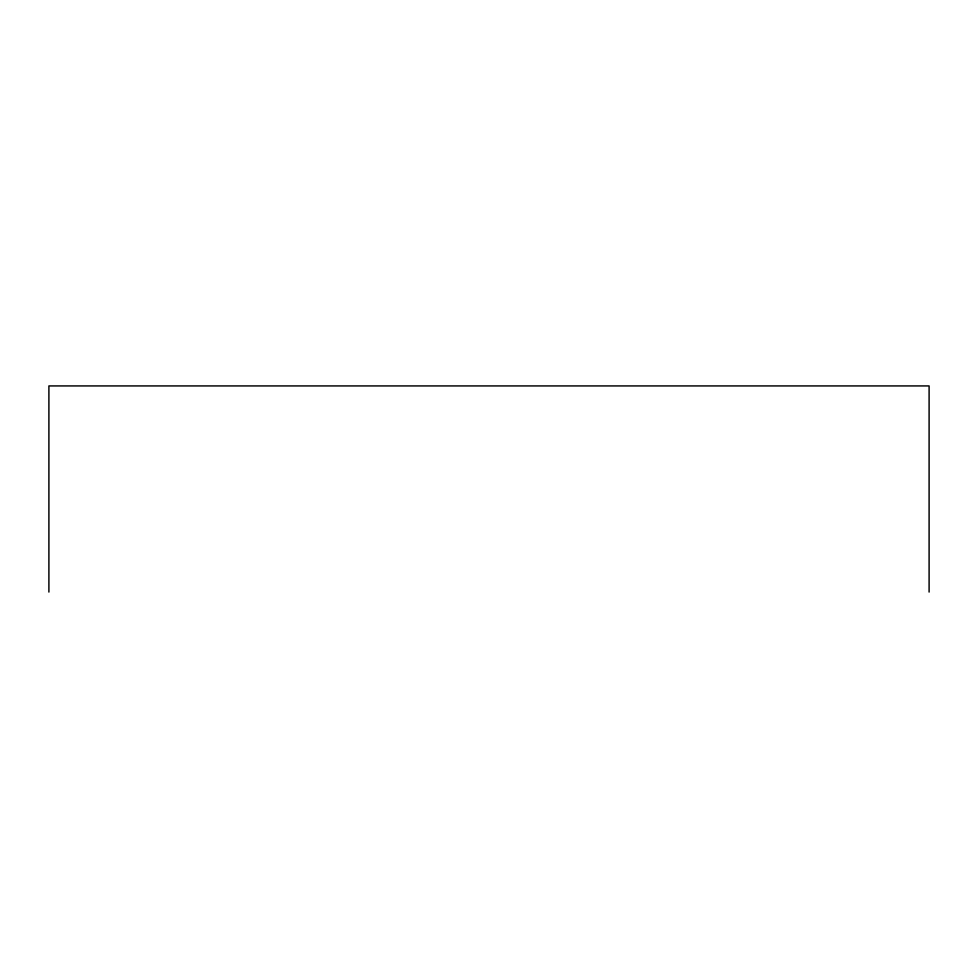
<?xml version="1.0" encoding="UTF-8"?>
<svg xmlns="http://www.w3.org/2000/svg" width="978" height="978" viewBox="0 0 978 978"><rect width="100%" height="100%" fill="white"/><g stroke="black" fill="none" stroke-linecap="round" stroke-linejoin="round"><path stroke-width="1.47" d="M929.1 592.069L929.1 385.931L48.9 385.931L48.9 592.069"/></g></svg>
